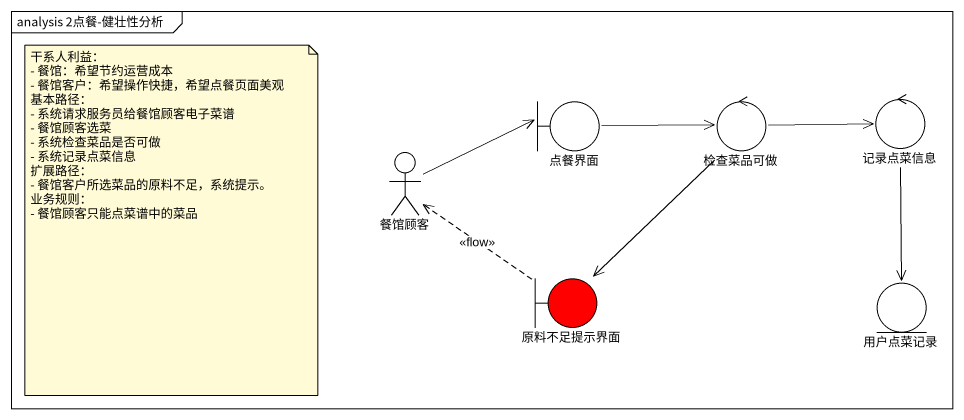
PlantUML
@startuml
mainframe analysis 2点餐-健壮性分析
boundary 点餐界面
control 检查菜品可做
control 记录点菜信息
actor 餐馆顾客
boundary 原料不足提示界面 #FF0000
entity 用户点菜记录
点餐界面 -right-> 检查菜品可做
检查菜品可做 -right-> 记录点菜信息
检查菜品可做 --> 原料不足提示界面
记录点菜信息 --> 用户点菜记录
餐馆顾客 -right-> 点餐界面
原料不足提示界面 .up.> 餐馆顾客 : <<flow>>
note as N1
  干系人利益：
  - 餐馆：希望节约运营成本
  - 餐馆客户：希望操作快捷，希望点餐页面美观
  基本路径：
  - 系统请求服务员给餐馆顾客电子菜谱
  - 餐馆顾客选菜
  - 系统检查菜品是否可做
  - 系统记录点菜信息
  扩展路径：
  - 餐馆客户所选菜品的原料不足，系统提示。
  业务规则：
  - 餐馆顾客只能点菜谱中的菜品
end note
@enduml
